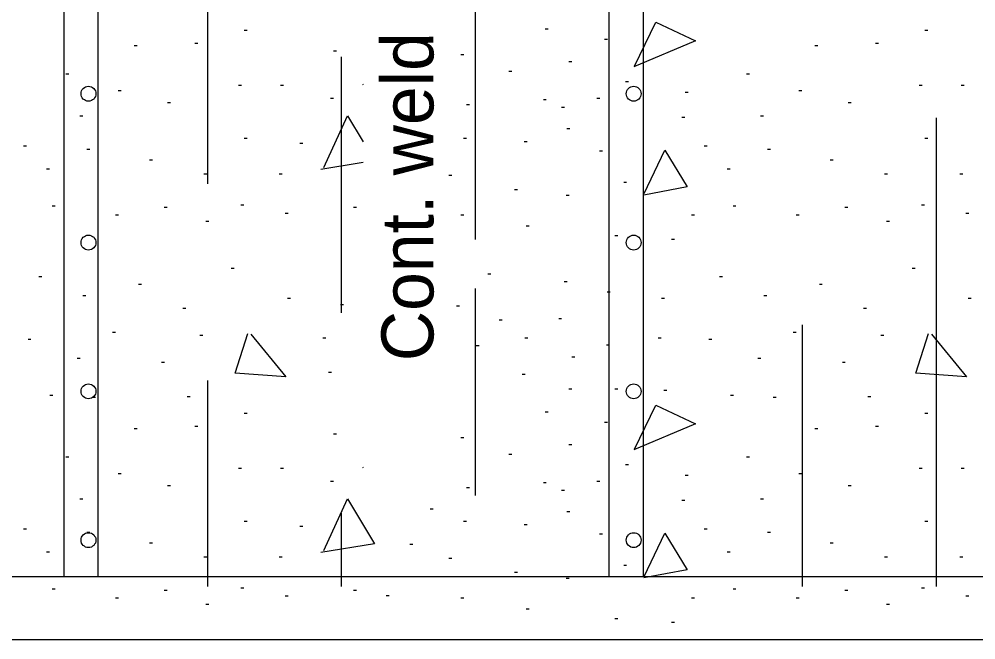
# Model space of a CAD drawing. Extents: x 0 to 2.83, y 0 to 1.83.
# Drawn here: x 0.6619 to 0.8764, y 1.2779 to 1.4169 of the extents above; entities that cross this region are included whole.
import ezdxf

# ---------------------------------------------------------------- set-up
doc = ezdxf.new("R2010")
doc.units = 0
doc.layers.add('RD_Pr_Roadway_Notes', color=7, linetype='Continuous')
doc.layers.add('SH_General_Details', color=7, linetype='Continuous')

msp = doc.modelspace()

# ---------------------------------------------------------------- linework, layer by layer
at = {"layer": 'SH_General_Details'}
for p, q in [((0.6795380731888712, 1.4924788555500417), (0.6795380731888712, 1.2920505222079663)), ((0.6719380731844008, 1.4903538555500417), (0.6719380731844008, 1.2920505222079663)), ((0.7641380731724798, 1.4530838555489987), (0.7641380731724798, 1.3675505222079662)), ((0.7941380731724799, 1.4530838555489987), (0.7941380731724799, 1.2920505222079663)), ((0.8018047398396432, 1.4530838555489987), (0.8018047398396432, 1.2920505222079663)), ((0.7041380731724799, 1.4447505222161618), (0.7041380731724799, 1.3800171888669341)), ((0.712353073186487, 1.4144405222137777), (0.7130197398529052, 1.4144405222137777)), ((0.779853073186487, 1.4147271888849644), (0.7805197398529052, 1.4147271888849644)), ((0.8649330731891691, 1.4144405222137777), (0.8655997398563325, 1.4144405222137777)), ((0.7013164065145552, 1.4115738555391637), (0.7019830731817186, 1.4115738555391637)), ((0.7931330731772482, 1.4124338555333524), (0.7937997398444115, 1.4124338555333524)), ((0.8538964065179825, 1.4115738555391637), (0.8545630731844008, 1.4115738555391637)), ((0.6877030731700957, 1.411000522216162), (0.688369739837259, 1.411000522216162)), ((0.7324164065190255, 1.4098538555500417), (0.7330830731854439, 1.4098538555500417)), ((0.7609364065193236, 1.4089938555357366), (0.7616030731864869, 1.4089938555357366)), ((0.8402830731735229, 1.411000522216162), (0.8409497398399413, 1.411000522216162)), ((0.7341380731724798, 1.4084838555452732), (0.7341380731724798, 1.3511505222116915)), ((0.7851064065166413, 1.4074171888825802), (0.7857730731830597, 1.4074171888825802)), ((0.6723664065071047, 1.4046938555439321), (0.6730330731735229, 1.4046938555439321)), ((0.7716830731891692, 1.4052671888669341), (0.7723497398563325, 1.4052671888669341)), ((0.8249464065097868, 1.4046938555439321), (0.8256130731769502, 1.4046938555439321)), ((0.7978630731769502, 1.4029771888849645), (0.7985297398433685, 1.4029771888849645)), ((0.684119739837259, 1.400970522204539), (0.6847864065036774, 1.400970522204539)), ((0.7110630731844008, 1.4021171888706594), (0.7117297398515642, 1.4021171888706594)), ((0.7205197398529053, 1.4021171888706594), (0.7211864065193235, 1.4021171888706594)), ((0.811189739849478, 1.4005405222175031), (0.8118564065166414, 1.4005405222175031)), ((0.8366997398399413, 1.400970522204539), (0.8373664065071046, 1.400970522204539)), ((0.8636430731878281, 1.4021171888706594), (0.8643097398542463, 1.4021171888706594)), ((0.8730997398563325, 1.4021171888706594), (0.8737664065227508, 1.4021171888706594)), ((0.6951530731782913, 1.3982471888860075), (0.6958197398447097, 1.3982471888860075)), ((0.7316997398399413, 1.399250522216162), (0.7323664065071046, 1.399250522216162)), ((0.7794230731793343, 1.3989638555442303), (0.7800897398457527, 1.3989638555442303)), ((0.7914130731888711, 1.399250522216162), (0.7920797398552895, 1.399250522216162)), ((0.8477330731817185, 1.3982471888860075), (0.8483997398481369, 1.3982471888860075)), ((0.7622264065214097, 1.3978171888788549), (0.7628930731878281, 1.3978171888788549)), ((0.7835297398433685, 1.3972438555357365), (0.7841964065097868, 1.3972438555357365)), ((0.6755197398529053, 1.3952371888754278), (0.6761864065193236, 1.3952371888754278)), ((0.8104730731711387, 1.3950005222161619), (0.811139739837557, 1.3950005222161619)), ((0.8280997398563326, 1.3952371888754278), (0.8287664065227508, 1.3952371888754278)), ((0.8674714065060616, 1.394817188878855), (0.8674714065060616, 1.289817188878855)), ((0.7846764065094888, 1.3924205222127346), (0.7853430731759071, 1.3924205222127346)), ((0.7123497398563325, 1.39027052221646), (0.7130164065227509, 1.39027052221646)), ((0.7615097398423254, 1.39027052221646), (0.7621764065094888, 1.39027052221646)), ((0.8649297398396433, 1.39027052221646), (0.8655964065060615, 1.39027052221646)), ((0.6629097398386001, 1.3885505222079664), (0.6635764065050185, 1.3885505222079664)), ((0.6770964065060615, 1.3878338555489986), (0.6777630731724799, 1.3878338555489986)), ((0.7248197398447096, 1.3891238555510848), (0.725486406511873, 1.3891238555510848)), ((0.775123073186785, 1.3895538555381208), (0.7757897398539484, 1.3895538555381208)), ((0.8154897398420274, 1.3885505222079664), (0.8161564065084457, 1.3885505222079664)), ((0.8296764065094888, 1.3878338555489986), (0.8303430731759072, 1.3878338555489986)), ((0.6911430731878281, 1.3854005222116916), (0.6918097398542464, 1.3854005222116916)), ((0.791986406511873, 1.387403855541846), (0.7926530731782913, 1.387403855541846)), ((0.8437230731711387, 1.3854005222116916), (0.844389739837557, 1.3854005222116916)), ((0.6680697398447096, 1.3833938555513827), (0.668736406511873, 1.3833938555513827)), ((0.8206497398481369, 1.3833938555513827), (0.8213164065145552, 1.3833938555513827)), ((0.7033230731748641, 1.3822471888860075), (0.7039897398420274, 1.3822471888860075)), ((0.7202330731817186, 1.3822471888860075), (0.7208997398481369, 1.3822471888860075)), ((0.7582497398518622, 1.3819605222140758), (0.7588797398470938, 1.3819605222140758)), ((0.8559030731782913, 1.3822471888860075), (0.8565697398447096, 1.3822471888860075)), ((0.8728130731844008, 1.3822471888860075), (0.8734797398515641, 1.3822471888860075)), ((0.7974297398396433, 1.380383855541548), (0.7980964065060615, 1.380383855541548)), ((0.7729730731711387, 1.3788071888682751), (0.7736397398375571, 1.3788071888682751)), ((0.7845330731735229, 1.377517188866934), (0.7851997398399413, 1.377517188866934)), ((0.6693597398467958, 1.3750805222188442), (0.6700264065132141, 1.3750805222188442)), ((0.694439739849478, 1.3747938555476575), (0.6951064065166414, 1.3747938555476575)), ((0.7116364065074027, 1.3753671888706593), (0.712303073174566, 1.3753671888706593)), ((0.7368597398467958, 1.3747938555476575), (0.7375264065132141, 1.3747938555476575)), ((0.821939739849478, 1.3750805222188442), (0.8226064065166414, 1.3750805222188442)), ((0.8470197398529052, 1.3747938555476575), (0.8476864065193236, 1.3747938555476575)), ((0.8642164065108299, 1.3753671888706593), (0.8648830731772482, 1.3753671888706593)), ((0.6835464065142572, 1.3730738555391637), (0.6842130731806755, 1.3730738555391637)), ((0.7215230731830596, 1.3735038555463164), (0.722189739849478, 1.3735038555463164)), ((0.7609330731891691, 1.3730738555391637), (0.7615997398563326, 1.3730738555391637)), ((0.812623073186785, 1.3730738555391637), (0.8132897398539484, 1.3730738555391637)), ((0.8361264065169394, 1.3730738555391637), (0.8367930731841028, 1.3730738555391637)), ((0.874103073186487, 1.3735038555463164), (0.8747697398529053, 1.3735038555463164)), ((0.7037530731820166, 1.3716405222018568), (0.7044197398491799, 1.3716405222018568)), ((0.775553073174566, 1.3706371888717024), (0.7762197398409844, 1.3706371888717024)), ((0.8563330731854438, 1.3716405222018568), (0.8569997398518622, 1.3716405222018568)), ((0.7954264065094888, 1.3684871888754278), (0.7960930731759072, 1.3684871888754278)), ((0.8081797398396432, 1.3676271888812392), (0.8088464065060615, 1.3676271888812392)), ((0.709486406511873, 1.3611805222031979), (0.7101530731782913, 1.3611805222031979)), ((0.7669530731700956, 1.359890522201857), (0.7676197398372591, 1.359890522201857)), ((0.8620664065145552, 1.3611805222031979), (0.8627330731817185, 1.3611805222031979)), ((0.6663497398563325, 1.3593171888788549), (0.6670164065227508, 1.3593171888788549)), ((0.6887064065203666, 1.3575971888696163), (0.689373073186785, 1.3575971888696163)), ((0.784103073186487, 1.3581705222127347), (0.7847697398529052, 1.3581705222127347)), ((0.8189297398396432, 1.3593171888788549), (0.8195964065060616, 1.3593171888788549)), ((0.8412864065036774, 1.3575971888696163), (0.8419530731700957, 1.3575971888696163)), ((0.7641380731724798, 1.3566171888706593), (0.7641380731724798, 1.3102171888743845)), ((0.7937064065203666, 1.355877188881239), (0.794373073186785, 1.355877188881239)), ((0.676236406511873, 1.355017188866934), (0.6769030731782913, 1.355017188866934)), ((0.7220964065060615, 1.3544438555439322), (0.7227630731724799, 1.3544438555439322)), ((0.8058864065074026, 1.3544438555439322), (0.806553073174566, 1.3544438555439322)), ((0.8288164065145552, 1.355017188866934), (0.8294830731817185, 1.355017188866934)), ((0.8746764065094889, 1.3544438555439322), (0.8753430731759071, 1.3544438555439322)), ((0.6985930731759071, 1.3521505222116916), (0.6992597398423255, 1.3521505222116916)), ((0.7339930731721819, 1.353010522206625), (0.7346597398386001, 1.353010522206625)), ((0.7599330731891691, 1.3527238555346934), (0.7605997398563326, 1.3527238555346934)), ((0.8511730731793344, 1.3521505222116916), (0.8518397398457527, 1.3521505222116916)), ((0.7695330731735229, 1.3495705222090093), (0.7701997398399413, 1.3495705222090093)), ((0.7828630731769503, 1.349857188880196), (0.7835297398433685, 1.349857188880196)), ((0.6828297398552895, 1.3468471888696163), (0.6834964065217077, 1.3468471888696163)), ((0.8354097398386001, 1.3468471888696163), (0.8360764065050185, 1.3468471888696163)), ((0.8374714065060616, 1.3484171888825802), (0.8374714065060616, 1.289817188878855)), ((0.6639130731888712, 1.34527052221646), (0.6645797398552895, 1.34527052221646)), ((0.7024630731806755, 1.3461305222113935), (0.7031297398470938, 1.3461305222113935)), ((0.7299797398515642, 1.3455571888682751), (0.7306464065179825, 1.3455571888682751)), ((0.7752664065227508, 1.3455571888682751), (0.7759330731891692, 1.3455571888682751)), ((0.8051697398491799, 1.3455571888682751), (0.8058364065155983, 1.3455571888682751)), ((0.8164930731721818, 1.34527052221646), (0.8171597398386001, 1.34527052221646)), ((0.8550430731841028, 1.3461305222113935), (0.8557097398505211, 1.3461305222113935)), ((0.7643764065169394, 1.343837188879153), (0.7650430731841028, 1.343837188879153)), ((0.7935630731844008, 1.3439805222151189), (0.7942297398515642, 1.3439805222151189)), ((0.6749464065097869, 1.340970522204539), (0.6756130731769502, 1.340970522204539)), ((0.785823073174864, 1.3412571888764708), (0.7864897398420274, 1.3412571888764708)), ((0.8275264065132141, 1.340970522204539), (0.8281930731796324, 1.340970522204539)), ((0.6938630731769502, 1.340113855540505), (0.6945297398433685, 1.340113855540505)), ((0.8464430731796324, 1.340113855540505), (0.8471097398467958, 1.340113855540505)), ((0.7312697398529052, 1.3378205222090094), (0.7319364065193236, 1.3378205222090094)), ((0.7746930731796324, 1.3373905222018567), (0.7753597398467957, 1.3373905222018567)), ((0.7041380731724799, 1.335950522204241), (0.7041380731724799, 1.289817188878855)), ((0.7851064065166413, 1.334093855539462), (0.7857730731830597, 1.334093855539462)), ((0.7954264065094888, 1.334093855539462), (0.7960930731759072, 1.334093855539462)), ((0.6687864065036774, 1.3326605222021548), (0.6694530731700957, 1.3326605222021548)), ((0.6783864065074027, 1.332230522215119), (0.679053073174566, 1.332230522215119)), ((0.6995964065060616, 1.3323738555510847), (0.7002630731724798, 1.3323738555510847)), ((0.8064597398505211, 1.3338071888682752), (0.8071264065169393, 1.3338071888682752)), ((0.8213664065071046, 1.3326605222021548), (0.8220330731735229, 1.3326605222021548)), ((0.8309664065108299, 1.332230522215119), (0.8316330731772482, 1.332230522215119)), ((0.8521764065094888, 1.3323738555510847), (0.8528430731759071, 1.3323738555510847)), ((0.712353073186487, 1.3286471888815372), (0.7130197398529052, 1.3286471888815372)), ((0.779853073186487, 1.3289338555333523), (0.7805197398529052, 1.3289338555333523)), ((0.8649330731891691, 1.3286471888815372), (0.8655997398563325, 1.3286471888815372)), ((0.7013164065145552, 1.3257805222069232), (0.7019830731817186, 1.3257805222069232)), ((0.7931330731772482, 1.326640522201857), (0.7937997398444115, 1.326640522201857)), ((0.8538964065179825, 1.3257805222069232), (0.8545630731844008, 1.3257805222069232)), ((0.6877030731700957, 1.3252071888839214), (0.688369739837259, 1.3252071888839214)), ((0.7324164065190255, 1.3240605222185462), (0.7330830731854439, 1.3240605222185462)), ((0.7609364065193236, 1.3232005222042411), (0.7616030731864869, 1.3232005222042411)), ((0.8402830731735229, 1.3252071888839214), (0.8409497398399413, 1.3252071888839214)), ((0.7851064065166413, 1.3216238555510846), (0.7857730731830597, 1.3216238555510846)), ((0.6723664065071047, 1.3189005222116916), (0.6730330731735229, 1.3189005222116916)), ((0.7716830731891692, 1.3194738555346934), (0.7723497398563325, 1.3194738555346934)), ((0.8249464065097868, 1.3189005222116916), (0.8256130731769502, 1.3189005222116916)), ((0.7978630731769502, 1.3171838555333524), (0.7985297398433685, 1.3171838555333524)), ((0.684119739837259, 1.3151771888730435), (0.6847864065036774, 1.3151771888730435)), ((0.7110630731844008, 1.3163238555391639), (0.7117297398515642, 1.3163238555391639)), ((0.7205197398529053, 1.3163238555391639), (0.7211864065193235, 1.3163238555391639)), ((0.811189739849478, 1.3147471888860076), (0.8118564065166414, 1.3147471888860076)), ((0.8366997398399413, 1.3151771888730435), (0.8373664065071046, 1.3151771888730435)), ((0.8636430731878281, 1.3163238555391639), (0.8643097398542463, 1.3163238555391639)), ((0.8730997398563325, 1.3163238555391639), (0.8737664065227508, 1.3163238555391639)), ((0.6951530731782913, 1.3124538555343954), (0.6958197398447097, 1.3124538555343954)), ((0.7316997398399413, 1.3134571888839213), (0.7323664065071046, 1.3134571888839213)), ((0.7794230731793343, 1.3131705222127348), (0.7800897398457527, 1.3131705222127348)), ((0.7914130731888711, 1.3134571888839213), (0.7920797398552895, 1.3134571888839213)), ((0.8477330731817185, 1.3124538555343954), (0.8483997398481369, 1.3124538555343954)), ((0.7622264065214097, 1.3120238555466144), (0.7628930731878281, 1.3120238555466144)), ((0.7835297398433685, 1.311450522204241), (0.7841964065097868, 1.311450522204241)), ((0.6755197398529053, 1.3094438555439323), (0.6761864065193236, 1.3094438555439323)), ((0.8104730731711387, 1.3092071888839214), (0.811139739837557, 1.3092071888839214)), ((0.8280997398563326, 1.3094438555439323), (0.8287664065227508, 1.3094438555439323)), ((0.7341380731724798, 1.3062838555370777), (0.7341380731724798, 1.289817188878855)), ((0.7540564065047204, 1.307200522204241), (0.7547230731711387, 1.307200522204241)), ((0.7846764065094888, 1.306627188881239), (0.7853430731759071, 1.306627188881239)), ((0.7123497398563325, 1.3044771888849644), (0.7130164065227509, 1.3044771888849644)), ((0.7615097398423254, 1.3044771888849644), (0.7621764065094888, 1.3044771888849644)), ((0.8649297398396433, 1.3044771888849644), (0.8655964065060615, 1.3044771888849644)), ((0.6629097398386001, 1.3027571888764709), (0.6635764065050185, 1.3027571888764709)), ((0.6770964065060615, 1.302040522217503), (0.6777630731724799, 1.302040522217503)), ((0.7248197398447096, 1.3033305222188443), (0.725486406511873, 1.3033305222188443)), ((0.775123073186785, 1.3037605222066253), (0.7757897398539484, 1.3037605222066253)), ((0.8154897398420274, 1.3027571888764709), (0.8161564065084457, 1.3027571888764709)), ((0.8296764065094888, 1.302040522217503), (0.8303430731759072, 1.302040522217503)), ((0.6911430731878281, 1.299607188880196), (0.6918097398542464, 1.299607188880196)), ((0.791986406511873, 1.3016105222103505), (0.7926530731782913, 1.3016105222103505)), ((0.8437230731711387, 1.299607188880196), (0.844389739837557, 1.299607188880196)), ((0.6680697398447096, 1.2976005221997706), (0.668736406511873, 1.2976005221997706)), ((0.7494697398409843, 1.2993205222090094), (0.7501364065074027, 1.2993205222090094)), ((0.8206497398481369, 1.2976005221997706), (0.8213164065145552, 1.2976005221997706)), ((0.7033230731748641, 1.2964538555343954), (0.7039897398420274, 1.2964538555343954)), ((0.7202330731817186, 1.2964538555343954), (0.7208997398481369, 1.2964538555343954)), ((0.7582130731806755, 1.2961671888825803), (0.7588797398470938, 1.2961671888825803)), ((0.8559030731782913, 1.2964538555343954), (0.8565697398447096, 1.2964538555343954)), ((0.8728130731844008, 1.2964538555343954), (0.8734797398515641, 1.2964538555343954)), ((0.7974297398396433, 1.2945905222093075), (0.7980964065060615, 1.2945905222093075)), ((0.5527714065179825, 1.2920505222079663), (1.0577714065179824, 1.2920505222079663)), ((0.7729730731711387, 1.2930138555367796), (0.7736397398375571, 1.2930138555367796)), ((0.7845330731735229, 1.2917238555346935), (0.7851997398399413, 1.2917238555346935)), ((0.6693597398467958, 1.2892871888672321), (0.6700264065132141, 1.2892871888672321)), ((0.694439739849478, 1.289000522216162), (0.6951064065166414, 1.289000522216162)), ((0.7116364065074027, 1.2895738555391638), (0.712303073174566, 1.2895738555391638)), ((0.7368597398467958, 1.289000522216162), (0.7375264065132141, 1.289000522216162)), ((0.821939739849478, 1.2892871888672321), (0.8226064065166414, 1.2892871888672321)), ((0.8470197398529052, 1.289000522216162), (0.8476864065193236, 1.289000522216162)), ((0.8642164065108299, 1.2895738555391638), (0.8648830731772482, 1.2895738555391638)), ((0.6835464065142572, 1.2872805222069232), (0.6842130731806755, 1.2872805222069232)), ((0.7215230731830596, 1.287710522214076), (0.722189739849478, 1.287710522214076)), ((0.7441664065190255, 1.2878538555500416), (0.7448330731854439, 1.2878538555500416)), ((0.7609330731891691, 1.2872805222069232), (0.7615997398563326, 1.2872805222069232)), ((0.812623073186785, 1.2872805222069232), (0.8132897398539484, 1.2872805222069232)), ((0.8361264065169394, 1.2872805222069232), (0.8367930731841028, 1.2872805222069232)), ((0.874103073186487, 1.287710522214076), (0.8747697398529053, 1.287710522214076)), ((0.7037530731820166, 1.2858471888696164), (0.7044197398491799, 1.2858471888696164)), ((0.775553073174566, 1.284843855539462), (0.7762197398409844, 1.284843855539462)), ((0.8563330731854438, 1.2858471888696164), (0.8569997398518622, 1.2858471888696164)), ((0.7954264065094888, 1.2826938555439322), (0.7960930731759072, 1.2826938555439322)), ((0.8081797398396432, 1.2818338555489985), (0.8088464065060615, 1.2818338555489985)), ((1.0719380731844008, 1.277883855541548), (0.5386047398515642, 1.277883855541548))]:
    msp.add_line(p, q, dxfattribs=at)
for points in [[(0.7998330731854438, 1.4064205222127346), (0.8046730731793343, 1.41627052221646), (0.8135197398529053, 1.4120971888696163), (0.7997264065214097, 1.4062171888743846)], [(0.739006406512171, 1.4022621888717024), (0.7389064065084457, 1.4022471888860075)], [(0.7302064065203666, 1.383720522204539), (0.7355464065142572, 1.3952371888754278), (0.739006406512171, 1.3894688555394619)], [(0.8020030731820166, 1.3778771888812391), (0.8066764065094888, 1.3875571888682752), (0.8116830731891691, 1.3793805222113935), (0.8019164065190255, 1.3775338555370777)], [(0.739006406512171, 1.384797188877812), (0.7295364065036773, 1.3832171888743847)], [(0.7138464065060616, 1.3463305222188442), (0.7216930731796324, 1.336817188878855), (0.7103430731759072, 1.337653855541846), (0.7131797398396432, 1.346500522216162)], [(0.8664264065094888, 1.3463305222188442), (0.8742730731830597, 1.336817188878855), (0.8629230731793344, 1.337653855541846), (0.8657597398423255, 1.346500522216162)], [(0.7998330731854438, 1.320627188881239), (0.8046730731793343, 1.3304771888849645), (0.8135197398529053, 1.3263038555381208), (0.7997264065214097, 1.320423855542889)], [(0.739006406512171, 1.316468855539462), (0.7389064065084457, 1.3164538555343954)], [(0.7302064065203666, 1.2979271888730435), (0.7355464065142572, 1.3094438555439323), (0.741553073174566, 1.2994271888730435), (0.7295364065036773, 1.2974238555428892)], [(0.8020030731820166, 1.2920838555489986), (0.8066764065094888, 1.3017638555367796), (0.8116830731891691, 1.293587188879153), (0.8019164065190255, 1.2917405222055822)]]:
    msp.add_lwpolyline(points, dxfattribs=at)
for centre in [(0.6774713556036949, 1.4002162693736462), (0.7996713556118905, 1.4002162693736462), (0.6774713556036949, 1.3668829360400645), (0.7996713556118905, 1.3668829360400645), (0.6774713556036949, 1.333549602707228), (0.7996713556118905, 1.333549602707228), (0.6774713556036949, 1.3002162693736463), (0.7996713556118905, 1.3002162693736463)]:
    msp.add_circle(centre, 0.001666280120322223, dxfattribs=at)

# ---------------------------------------------------------------- texts
at = {"layer": 'RD_Pr_Roadway_Notes'}
msp.add_text('Cont. weld', height=0.011666669999999999, rotation=90, dxfattribs=at).set_placement((0.7547930731841027, 1.3403058909397367))

doc.saveas('drawing.dxf')
